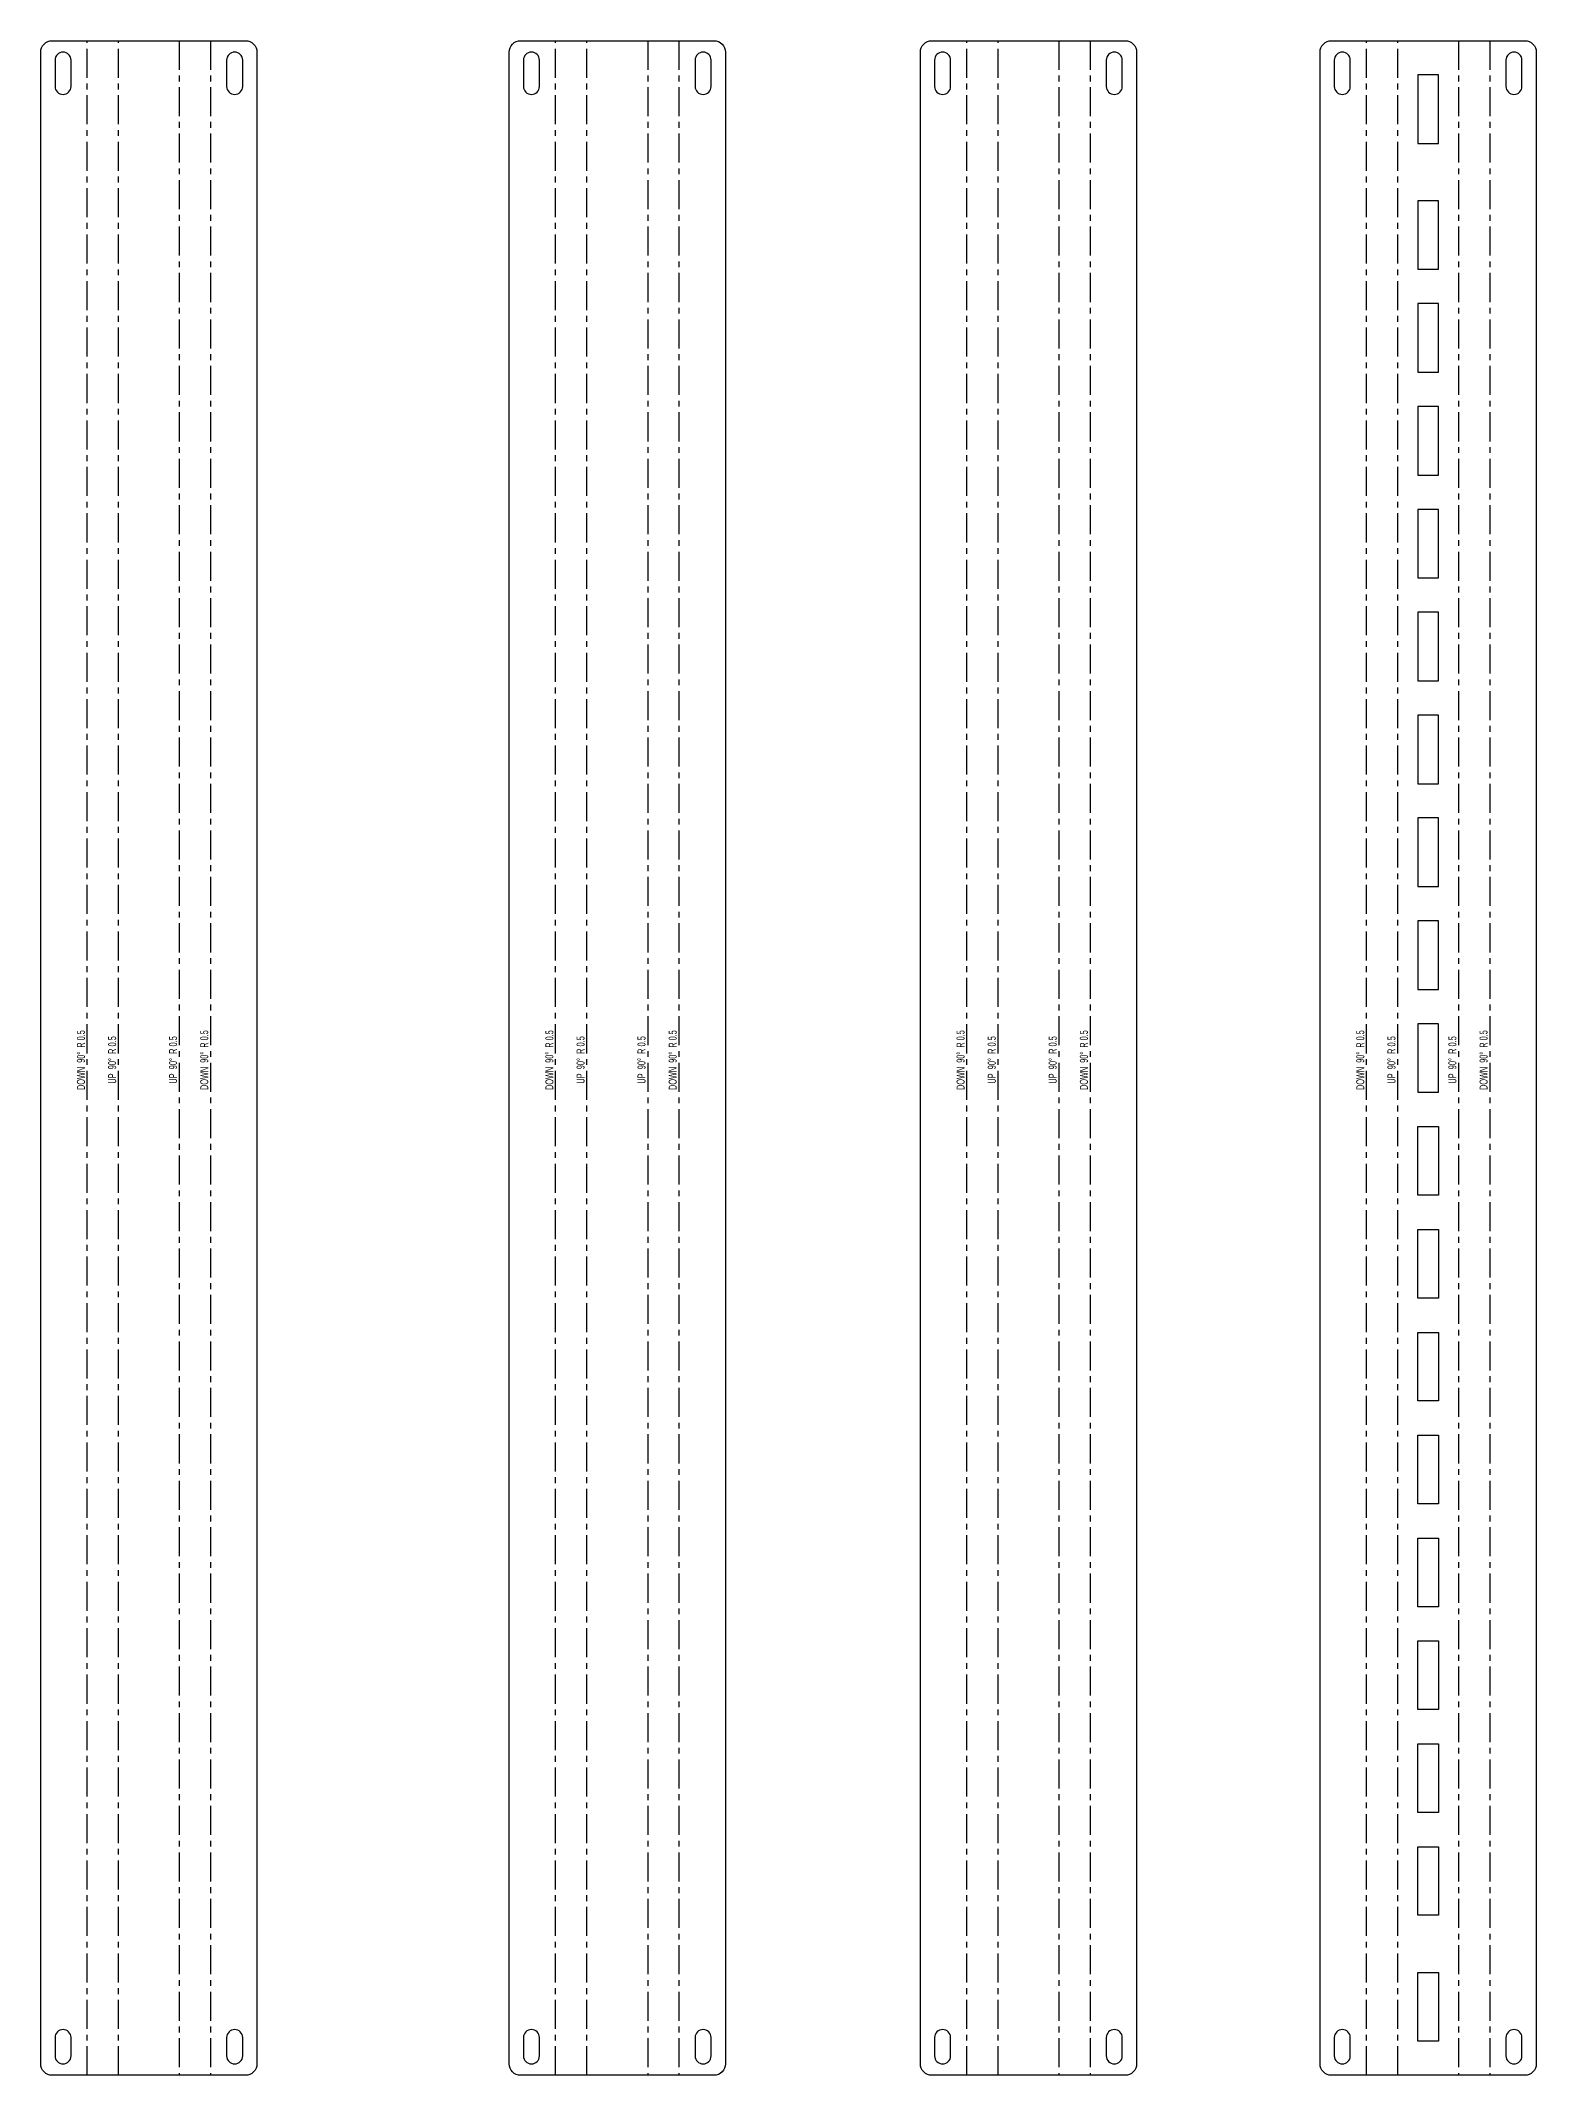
# Model space of a CAD drawing. Header units: inches. Extents: x 931 to 7871, y 712 to 4412.
# Drawn here: x 2767 to 3421, y 2564 to 3454 of the extents above; entities that cross this region are included whole.
import ezdxf

# ---------------------------------------------------------------- set-up
doc = ezdxf.new("R2010")
doc.units = ezdxf.units.IN
doc.header["$MEASUREMENT"] = 0
doc.linetypes.add('CENTERX2', pattern=[20.32, 12.7, -2.54, 2.54, -2.54])
doc.layers.add('BENDING', color=4, linetype='Continuous')
doc.styles.add('SLDTEXTSTYLE0', font='TXT', dxfattribs={"width": 0.660714})
doc.styles.add('SLDTEXTSTYLE1', font='TXT', dxfattribs={"width": 0.671875})

msp = doc.modelspace()

# ---------------------------------------------------------------- linework, layer by layer
at = {"color": 7, "linetype": 'Continuous', "lineweight": 25}
for points in [[(2772.03, 3454.35), (2856.6, 3454.35, -0.414214), (2861.6, 3449.35), (2861.6, 2569.35, -0.414214), (2856.6, 2564.35), (2772.03, 2564.35, -0.414214), (2767.03, 2569.35), (2767.03, 3449.35, -0.414214)], [(2976.89, 3454.35), (3061.46, 3454.35, -0.414214), (3066.46, 3449.35), (3066.46, 2569.35, -0.414214), (3061.46, 2564.35), (2976.89, 2564.35, -0.414214), (2971.89, 2569.35), (2971.89, 3449.35, -0.414214)], [(3156.7, 3454.35), (3241.28, 3454.35, -0.414214), (3246.28, 3449.35), (3246.28, 2569.35, -0.414214), (3241.28, 2564.35), (3156.7, 2564.35, -0.414214), (3151.7, 2569.35), (3151.7, 3449.35, -0.414214)], [(3331.49, 3454.35), (3416.06, 3454.35, -0.414214), (3421.06, 3449.35), (3421.06, 2569.35, -0.414214), (3416.06, 2564.35), (3331.49, 2564.35, -0.414214), (3326.49, 2569.35), (3326.49, 3449.35, -0.414214)], [(2773.28, 3434.35, 1), (2780.28, 3434.35), (2780.28, 3445.85, 1), (2773.28, 3445.85)], [(2848.35, 3434.35, 1), (2855.35, 3434.35), (2855.35, 3445.85, 1), (2848.35, 3445.85)], [(2978.14, 3434.35, 1), (2985.14, 3434.35), (2985.14, 3445.85, 1), (2978.14, 3445.85)], [(3053.21, 3434.35, 1), (3060.21, 3434.35), (3060.21, 3445.85, 1), (3053.21, 3445.85)], [(3157.95, 3434.35, 1), (3164.95, 3434.35), (3164.95, 3445.85, 1), (3157.95, 3445.85)], [(3233.03, 3434.35, 1), (3240.03, 3434.35), (3240.03, 3445.85, 1), (3233.03, 3445.85)], [(3332.74, 3434.35, 1), (3339.74, 3434.35), (3339.74, 3445.85, 1), (3332.74, 3445.85)], [(3407.81, 3434.35, 1), (3414.81, 3434.35), (3414.81, 3445.85, 1), (3407.81, 3445.85)], [(2773.28, 2572.85, 1), (2780.28, 2572.85), (2780.28, 2580.85, 1), (2773.28, 2580.85)], [(2848.35, 2572.85, 1), (2855.35, 2572.85), (2855.35, 2580.85, 1), (2848.35, 2580.85)], [(2978.14, 2572.85, 1), (2985.14, 2572.85), (2985.14, 2580.85, 1), (2978.14, 2580.85)], [(3053.21, 2572.85, 1), (3060.21, 2572.85), (3060.21, 2580.85, 1), (3053.21, 2580.85)], [(3157.95, 2572.85, 1), (3164.95, 2572.85), (3164.95, 2580.85, 1), (3157.95, 2580.85)], [(3233.03, 2572.85, 1), (3240.03, 2572.85), (3240.03, 2580.85, 1), (3233.03, 2580.85)], [(3332.74, 2572.85, 1), (3339.74, 2572.85), (3339.74, 2580.85, 1), (3332.74, 2580.85)], [(3407.81, 2572.85, 1), (3414.81, 2572.85), (3414.81, 2580.85, 1), (3407.81, 2580.85)]]:
    msp.add_lwpolyline(points, format="xyb", close=True, dxfattribs=at)
for points in [[(3369.28, 3409.35), (3378.28, 3409.35), (3378.28, 3439.35), (3369.28, 3439.35)], [(3369.28, 3354.35), (3378.28, 3354.35), (3378.28, 3384.35), (3369.28, 3384.35)], [(3369.28, 3309.35), (3378.28, 3309.35), (3378.28, 3339.35), (3369.28, 3339.35)], [(3369.28, 3264.35), (3378.28, 3264.35), (3378.28, 3294.35), (3369.28, 3294.35)], [(3369.28, 3219.35), (3378.28, 3219.35), (3378.28, 3249.35), (3369.28, 3249.35)], [(3369.28, 3174.35), (3378.28, 3174.35), (3378.28, 3204.35), (3369.28, 3204.35)], [(3369.28, 3129.35), (3378.28, 3129.35), (3378.28, 3159.35), (3369.28, 3159.35)], [(3369.28, 3084.35), (3378.28, 3084.35), (3378.28, 3114.35), (3369.28, 3114.35)], [(3369.28, 3039.35), (3378.28, 3039.35), (3378.28, 3069.35), (3369.28, 3069.35)], [(3369.28, 2994.35), (3378.28, 2994.35), (3378.28, 3024.35), (3369.28, 3024.35)], [(3369.28, 2979.35), (3378.28, 2979.35), (3378.28, 2949.35), (3369.28, 2949.35)], [(3369.28, 2934.35), (3378.28, 2934.35), (3378.28, 2904.35), (3369.28, 2904.35)], [(3369.28, 2889.35), (3378.28, 2889.35), (3378.28, 2859.35), (3369.28, 2859.35)], [(3369.28, 2844.35), (3378.28, 2844.35), (3378.28, 2814.35), (3369.28, 2814.35)], [(3369.28, 2799.35), (3378.28, 2799.35), (3378.28, 2769.35), (3369.28, 2769.35)], [(3369.28, 2754.35), (3378.28, 2754.35), (3378.28, 2724.35), (3369.28, 2724.35)], [(3369.28, 2709.35), (3378.28, 2709.35), (3378.28, 2679.35), (3369.28, 2679.35)], [(3369.28, 2664.35), (3378.28, 2664.35), (3378.28, 2634.35), (3369.28, 2634.35)], [(3369.28, 2609.35), (3378.28, 2609.35), (3378.28, 2579.35), (3369.28, 2579.35)]]:
    msp.add_lwpolyline(points, close=True, dxfattribs=at)
at = {"layer": 'BENDING', "linetype": 'CENTERX2'}
for p, q in [((2787.35, 2564.35), (2787.35, 3454.35)), ((2800.99, 2564.35), (2800.99, 3454.35)), ((2827.64, 3454.35), (2827.64, 2564.35)), ((2841.28, 3454.35), (2841.28, 2564.35)), ((2992.21, 2564.35), (2992.21, 3454.35)), ((3005.85, 2564.35), (3005.85, 3454.35)), ((3032.49, 3454.35), (3032.49, 2564.35)), ((3046.14, 3454.35), (3046.14, 2564.35)), ((3172.02, 2564.35), (3172.02, 3454.35)), ((3185.67, 2564.35), (3185.67, 3454.35)), ((3212.31, 3454.35), (3212.31, 2564.35)), ((3225.95, 3454.35), (3225.95, 2564.35)), ((3346.81, 2564.35), (3346.81, 3454.35)), ((3360.45, 2564.35), (3360.45, 3454.35)), ((3387.1, 3454.35), (3387.1, 2564.35)), ((3400.74, 3454.35), (3400.74, 2564.35))]:
    msp.add_line(p, q, dxfattribs=at)

# ---------------------------------------------------------------- texts
at = {"layer": 'BENDING', "linetype": 'CENTERX2', "char_height": 3.5, "attachment_point": 2, "rotation": 90}
for s, insert, style in [('DOWN  90°  R 0.5', (2782.87, 3008.44), 'SLDTEXTSTYLE0'), ('UP  90°  R 0.5', (2796.51, 3008.51), 'SLDTEXTSTYLE1'), ('UP  90°  R 0.5', (2823.15, 3008.51), 'SLDTEXTSTYLE1'), ('DOWN  90°  R 0.5', (2836.8, 3008.44), 'SLDTEXTSTYLE0'), ('DOWN  90°  R 0.5', (2987.72, 3008.44), 'SLDTEXTSTYLE0'), ('UP  90°  R 0.5', (3001.37, 3008.51), 'SLDTEXTSTYLE1'), ('UP  90°  R 0.5', (3028.01, 3008.51), 'SLDTEXTSTYLE1'), ('DOWN  90°  R 0.5', (3041.65, 3008.44), 'SLDTEXTSTYLE0'), ('DOWN  90°  R 0.5', (3167.54, 3008.44), 'SLDTEXTSTYLE0'), ('UP  90°  R 0.5', (3181.18, 3008.51), 'SLDTEXTSTYLE1'), ('UP  90°  R 0.5', (3207.83, 3008.51), 'SLDTEXTSTYLE1'), ('DOWN  90°  R 0.5', (3221.47, 3008.44), 'SLDTEXTSTYLE0'), ('DOWN  90°  R 0.5', (3342.33, 3008.44), 'SLDTEXTSTYLE0'), ('UP  90°  R 0.5', (3355.97, 3008.51), 'SLDTEXTSTYLE1'), ('UP  90°  R 0.5', (3382.61, 3008.51), 'SLDTEXTSTYLE1'), ('DOWN  90°  R 0.5', (3396.26, 3008.44), 'SLDTEXTSTYLE0')]:
    msp.add_mtext(s, dxfattribs=dict(at, insert=insert, style=style))

doc.saveas('drawing.dxf')
